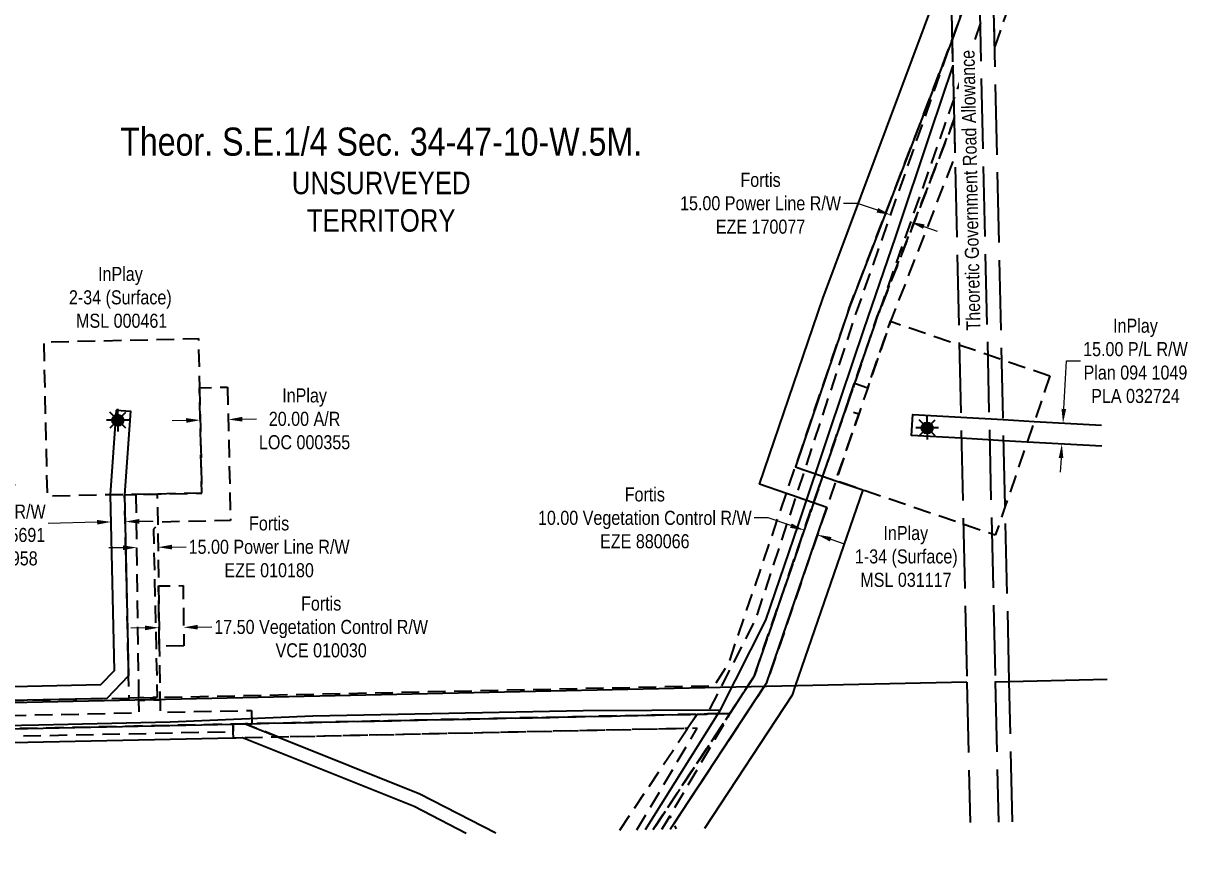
# Model space of a CAD drawing. Extents: x 605914 to 610440, y 5880595 to 5885290.
# Drawn here: x 608685 to 609514, y 5883477 to 5884068 of the extents above; entities that cross this region are included whole.
import ezdxf
from ezdxf.enums import TextEntityAlignment as Align

# ---------------------------------------------------------------- set-up
doc = ezdxf.new("R2010")
doc.units = 0
doc.header["$LTSCALE"] = 5
doc.header["$PDMODE"] = 34
doc.header["$PDSIZE"] = 0.03
for name, pattern in [('foc-ACCESSROAD', [3.75, 2.5, -1.25]), ('foc-FLOWLINE', [3.75, 2.5, -1.25]), ('foc-UNSURVEYED', [12.5, 10, -2.5])]:
    doc.linetypes.add(name, pattern=pattern)
doc.layers.get('Defpoints').update_dxf_attribs({"color": 9})
for name, color, linetype in [('AS-POWER', 104, 'foc-POWER'), ('C-SYMBOL', 7, 'Continuous'), ('F-AR', 190, 'foc-ACCESSROAD'), ('F-EZE', 190, 'foc-FLOWLINE'), ('F-RW', 190, 'Continuous'), ('F-VCE', 190, 'foc-FLOWLINE'), ('F-WS', 190, 'foc-ACCESSROAD'), ('F-WS-S', 8, 'Continuous'), ('L-ROAD-T', 7, 'Continuous'), ('L-SEC', 7, 'Continuous'), ('L-UNS-T', 3, 'Continuous'), ('L-USEC', 7, 'foc-UNSURVEYED')]:
    doc.layers.add(name, color=color, linetype=linetype)
for name, color, linetype, lineweight in [('F-AR-T', 190, 'Continuous', 9), ('F-EZE-T', 190, 'Continuous', 9), ('F-RW-T', 190, 'Continuous', 9), ('F-VCE-T', 190, 'Continuous', 9), ('F-WS-T', 190, 'Continuous', 9)]:
    doc.layers.add(name, color=color, linetype=linetype, lineweight=lineweight)
doc.styles.add('175L', font='ARIALN.TTF', dxfattribs={"height": 20})
doc.styles.add('80CG', font='ARIALN.TTF', dxfattribs={"height": 10})
doc.styles.add('80L', font='ARIALN.TTF', dxfattribs={"height": 10})
doc.styles.add('foc-LtypeFont', font='ARIALN.TTF', dxfattribs={"height": 7.35})
doc.linetypes.add('foc-POWER', pattern='A,6,-1,["P",foc-LtypeFont,S=0.2,R=0,X=-0.625,Y=-0.75],-1.24,4', length=12.24)
doc.dimstyles.new('Compass 5 000', dxfattribs={"dimscale": 5, "dimtxt": 9, "dimasz": 2, "dimexe": 0.2, "dimexo": 0.0625, "dimgap": 0.5, "dimtad": 0, "dimtih": 1, "dimtoh": 1, "dimzin": 0, "dimdsep": 46, "dimtxsty": '80CG', "dimcen": 0.1, "dimse1": 1, "dimse2": 1, "dimclrd": 256, "dimclrt": 256, "dimaunit": 1, "dimadec": 4, "dimazin": 0, "dimtfac": 0.06, "dimtofl": 0, "dimtmove": 0, "dimatfit": 1, "dimfxl": 0.2, "dimtolj": 1, "dimtzin": 0, "dimlwd": -1, "dimarcsym": 0})

# ---------------------------------------------------------------- blocks, each defined once
blk = doc.blocks.new('*D422')
at = {"layer": 'Defpoints', "color": 0, "transparency": 16777216}
for p in [(608765.55, 5883694.28), (608780.54, 5883694.86), (608780.54, 5883694.48)]:
    blk.add_point(p, dxfattribs=at)
at = {"layer": 'F-EZE-T', "transparency": 16777216}
for p, q in [((608755.55, 5883694.53), (608745.55, 5883694.4)), ((608790.54, 5883694.99), (608800.54, 5883695.13))]:
    blk.add_line(p, q, dxfattribs=at)
for points in [[(608755.52, 5883696.19), (608755.57, 5883692.86), (608765.54, 5883694.66)], [(608790.51, 5883696.66), (608790.56, 5883693.33), (608780.54, 5883694.86)]]:
    blk.add_solid(points, dxfattribs=at)
at = {"layer": 'F-EZE-T', "transparency": 16777216, "insert": (608859.68, 5883695.13), "char_height": 10, "attachment_point": 5, "style": '80CG'}
blk.add_mtext('\\A1;Fortis\\P15.00 Power Line R/W\\PEZE 010180', dxfattribs=at)
blk = doc.blocks.new('*D423')
at = {"layer": 'Defpoints', "color": 0, "transparency": 16777216}
for p in [(608747.22, 5883712.89), (608747.43, 5883703.59), (608757.42, 5883703.81)]:
    blk.add_point(p, dxfattribs=at)
at = {"layer": 'F-RW-T', "transparency": 16777216}
for p, q in [((608737.22, 5883712.67), (608702.42, 5883711.89)), ((608767.21, 5883713.33), (608777.21, 5883713.55))]:
    blk.add_line(p, q, dxfattribs=at)
for points in [[(608737.18, 5883714.33), (608737.26, 5883711), (608747.22, 5883712.89)], [(608767.17, 5883715), (608767.25, 5883711.66), (608757.21, 5883713.11)]]:
    blk.add_solid(points, dxfattribs=at)
at = {"layer": 'F-RW-T', "transparency": 16777216, "insert": (608663.33, 5883711.89), "char_height": 10, "attachment_point": 5, "style": '80CG'}
blk.add_mtext('\\A1;InPlay\\P10.00 P/L R/W\\PPlan 012 5691\\PPLA 000958', dxfattribs=at)
blk = doc.blocks.new('*D424')
at = {"layer": 'Defpoints', "color": 0, "transparency": 16777216}
for p in [(609301.66, 5883929.79), (609302.24, 5883931.44), (609315.83, 5883924.81)]:
    blk.add_point(p, dxfattribs=at)
at = {"layer": 'F-EZE-T', "transparency": 16777216}
for p, q in [((609278.72, 5883939.7), (609268.72, 5883939.7)), ((609292.81, 5883934.75), (609278.72, 5883939.7)), ((609325.85, 5883923.14), (609335.28, 5883919.83))]:
    blk.add_line(p, q, dxfattribs=at)
for points in [[(609293.36, 5883936.32), (609292.25, 5883933.18), (609302.24, 5883931.44)], [(609326.4, 5883924.72), (609325.3, 5883921.57), (609316.41, 5883926.46)]]:
    blk.add_solid(points, dxfattribs=at)
at = {"layer": 'F-EZE-T', "transparency": 16777216, "insert": (609209.58, 5883939.7), "char_height": 10, "attachment_point": 5, "style": '80CG'}
blk.add_mtext('\\A1;Fortis\\P15.00 Power Line R/W\\PEZE 170077', dxfattribs=at)
blk = doc.blocks.new('*D425')
at = {"layer": 'Defpoints', "color": 0, "transparency": 16777216}
for p in [(609240.65, 5883707.01), (609241.38, 5883709.13), (609250.82, 5883705.9)]:
    blk.add_point(p, dxfattribs=at)
at = {"layer": 'F-EZE-T', "transparency": 16777216}
for p, q in [((609215.13, 5883715.75), (609205.13, 5883715.75)), ((609231.19, 5883710.25), (609215.13, 5883715.75)), ((609259.56, 5883700.53), (609269.02, 5883697.29))]:
    blk.add_line(p, q, dxfattribs=at)
for points in [[(609231.73, 5883711.82), (609230.65, 5883708.67), (609240.65, 5883707.01)], [(609260.1, 5883702.11), (609259.02, 5883698.96), (609250.1, 5883703.77)]]:
    blk.add_solid(points, dxfattribs=at)
at = {"layer": 'F-EZE-T', "transparency": 16777216, "insert": (609127.19, 5883715.75), "char_height": 10, "attachment_point": 5, "style": '80CG'}
blk.add_mtext('\\A1;Fortis\\P10.00 Vegetation Control R/W\\PEZE 880066', dxfattribs=at)
blk = doc.blocks.new('*D426')
at = {"layer": 'Defpoints', "color": 0, "transparency": 16777216}
for p in [(608810.6, 5883785.8), (608830.58, 5883786.24), (608830.59, 5883785.79)]:
    blk.add_point(p, dxfattribs=at)
at = {"layer": 'F-AR-T', "transparency": 16777216}
for p, q in [((608800.61, 5883785.13), (608790.61, 5883784.91)), ((608840.59, 5883786.01), (608850.59, 5883786.23))]:
    blk.add_line(p, q, dxfattribs=at)
for points in [[(608800.57, 5883786.79), (608800.64, 5883783.46), (608810.61, 5883785.35)], [(608840.55, 5883787.68), (608840.63, 5883784.35), (608830.59, 5883785.79)]]:
    blk.add_solid(points, dxfattribs=at)
at = {"layer": 'F-AR-T', "transparency": 16777216, "insert": (608884.92, 5883786.23), "char_height": 10, "attachment_point": 5, "style": '80CG'}
blk.add_mtext('\\A1;InPlay\\P20.00 A/R\\PLOC 000355', dxfattribs=at)
blk = doc.blocks.new('*D428')
at = {"layer": 'Defpoints', "color": 0, "transparency": 16777216}
for p in [(609423.74, 5883783.42), (609424.97, 5883783.35), (609422.89, 5883768.45)]:
    blk.add_point(p, dxfattribs=at)
at = {"layer": 'F-VCE-T', "transparency": 16777216}
for p, q in [((609425.53, 5883793.34), (609427.46, 5883827.51)), ((609427.46, 5883827.51), (609437.46, 5883827.51)), ((609423.56, 5883758.4), (609423, 5883748.41))]:
    blk.add_line(p, q, dxfattribs=at)
for points in [[(609423.87, 5883793.43), (609427.2, 5883793.24), (609424.97, 5883783.35)], [(609421.9, 5883758.49), (609425.22, 5883758.3), (609424.12, 5883768.38)]]:
    blk.add_solid(points, dxfattribs=at)
at = {"layer": 'F-VCE-T', "transparency": 16777216, "insert": (609476.55, 5883827.51), "char_height": 10, "attachment_point": 5, "style": '80CG'}
blk.add_mtext('\\A1;InPlay\\P15.00 P/L R/W\\PPlan 094 1049\\PPLA 032724', dxfattribs=at)
blk = doc.blocks.new('*D433')
at = {"layer": 'Defpoints', "color": 0, "transparency": 16777216}
for p in [(608781.14, 5883649.84), (608798.64, 5883650.08), (608798.81, 5883637.83)]:
    blk.add_point(p, dxfattribs=at)
at = {"layer": 'F-VCE-T', "transparency": 16777216}
for p, q in [((608771.3, 5883637.47), (608761.3, 5883637.33)), ((608808.81, 5883637.97), (608818.81, 5883638.1))]:
    blk.add_line(p, q, dxfattribs=at)
for points in [[(608771.28, 5883639.13), (608771.32, 5883635.8), (608781.3, 5883637.6)], [(608808.78, 5883639.63), (608808.83, 5883636.3), (608798.81, 5883637.83)]]:
    blk.add_solid(points, dxfattribs=at)
at = {"layer": 'F-VCE-T', "transparency": 16777216, "insert": (608896.74, 5883638.1), "char_height": 10, "attachment_point": 5, "style": '80CG'}
blk.add_mtext('\\A1;Fortis\\P17.50 Vegetation Control R/W\\PVCE 010030', dxfattribs=at)
blk = doc.blocks.new('GAS')
h = blk.add_hatch(color=255)
h.dxf.hatch_style = 1
edge = h.paths.add_edge_path()
edge.add_arc((0, 0), 0.9, 0, 360)
for p, q in [((-0.81, 0), (-1.62, 0)), ((-0.57, 0.57), (-1.14, 1.14)), ((0, 0.81), (0, 1.62)), ((0.57, 0.57), (1.14, 1.14)), ((1.62, 0), (0.81, 0)), ((-0.57, -0.57), (-1.14, -1.14)), ((0, -0.81), (0, -1.62)), ((1.14, -1.14), (0.57, -0.57))]:
    blk.add_line(p, q)
blk.add_circle((0, 0), 0.8)

msp = doc.modelspace()

# ---------------------------------------------------------------- linework, layer by layer
at = {"layer": 'AS-POWER', "flags": 128}
msp.add_lwpolyline([(607747.244, 5883549.557), (607840.568, 5883551.198), (607939.966, 5883552.901), (608021.322, 5883554.034), (608105.668, 5883556.021), (608181.778, 5883557.44), (608260.88, 5883559.424), (608329.606, 5883560.276), (608404.074, 5883561.991), (608500.064, 5883563.694), (608596.774, 5883566.537), (608695.604, 5883568.523), (608789.322, 5883570.51), (608890.734, 5883574.883), (608987.753, 5883576.856), (609083.355, 5883578.653), (609181.028, 5883579.197)], dxfattribs=at)
at = {"layer": 'F-AR', "flags": 128}
for points in [[(609205.06, 5883603.083), (609200.059, 5883595.367), (609187.827, 5883576.509), (609171.778, 5883576.167), (609164.407, 5883576.01), (608847.314, 5883569.27), (608842.653, 5883569.17), (608834.071, 5883568.983), (608552.151, 5883563.044), (608420.755, 5883560.275), (608410.751, 5883560.064), (608395.762, 5883559.749), (608351.489, 5883558.818), (608351.089, 5883558.809), (608313.947, 5883558.027), (608304.16, 5883557.821), (608289.006, 5883557.502), (608258.23, 5883556.854), (608238.232, 5883556.432), (608210.37, 5883555.846), (608190.382, 5883555.425), (607747.322, 5883546.118), (607747.1, 5883556.03), (607746.92, 5883564.059), (607746.872, 5883566.243), (607826.168, 5883567.902), (607913.398, 5883569.73), (607931.883, 5883570.114), (607936.852, 5883570.218), (607946.855, 5883570.434), (608290.057, 5883577.594), (608305.326, 5883577.915), (608314.96, 5883578.114), (608328.405, 5883578.396), (608334.966, 5883578.532), (608343.4, 5883578.711), (608348.296, 5883578.813), (608358.36, 5883579.023), (608395.281, 5883579.794), (608410.27, 5883580.108), (608420.274, 5883580.318), (608551.697, 5883583.067), (608744.233, 5883587.205), (608759.999, 5883587.542), (608766.966, 5883587.69), (608779.987, 5883587.968), (608781.958, 5883588.01), (609176.739, 5883596.411), (609186.862, 5883612.02), (609227.976, 5883733.12), (609234.405, 5883752.056), (609272.98, 5883865.681), (609346.024, 5884056.065), (609347.003, 5884013.501), (609347.337, 5883999.036), (609292.731, 5883859.076), (609276.507, 5883811.701), (609270.03, 5883792.786), (609253.807, 5883745.416), (609247.327, 5883726.496), (609205.06, 5883603.083)], [(608830.082, 5883808.862), (608832.182, 5883713.921), (608782.221, 5883712.817), (608780.325, 5883710.835), (608777.329, 5883707.705), (608779.987, 5883587.968), (608766.966, 5883587.69), (608759.999, 5883587.542), (608759.648, 5883603.339), (608756.787, 5883732.209), (608765.043, 5883732.434), (608780.033, 5883732.766), (608811.753, 5883733.467), (608810.095, 5883808.418), (608830.082, 5883808.862)]]:
    msp.add_lwpolyline(points, close=True, dxfattribs=at)
at = {"layer": 'F-EZE', "flags": 128}
for points in [[(609413.512, 5884205.716), (609406.625, 5884185.477), (609400.627, 5884185.391), (609398.026, 5884160.204), (609381.827, 5884112.589), (609375.32, 5884094.071), (609347.003, 5884013.501), (609292.731, 5883859.076), (609276.507, 5883811.701), (609270.03, 5883792.786), (609253.807, 5883745.416), (609247.327, 5883726.496), (609205.06, 5883603.083), (609200.059, 5883595.367), (609187.827, 5883576.509), (609171.778, 5883576.167), (609181.377, 5883594.964), (609206.373, 5883643.93), (609234.857, 5883730.765), (609241.09, 5883749.768), (609278.635, 5883864.236), (609346.024, 5884056.065), (609368.076, 5884118.851), (609374.338, 5884136.717), (609375.775, 5884141.004), (609390.678, 5884185.159), (609397.583, 5884205.456), (609399.172, 5884210.125), (609403.244, 5884208.735), (609402.711, 5884205.576), (609412.865, 5884205.713), (609413.512, 5884205.716)], [(609406.625, 5884185.477), (609410.7, 5884185.536), (609405.403, 5884134.223), (609376.303, 5884051.34), (609375.651, 5884079.685), (609395.571, 5884136.424), (609398.026, 5884160.204), (609400.627, 5884185.391), (609406.625, 5884185.477)], [(608781.958, 5883588.01), (608781.98, 5883586.354), (608766.988, 5883586.032), (608766.966, 5883587.69), (608765.043, 5883732.434), (608780.033, 5883732.766), (608780.325, 5883710.835), (608780.903, 5883667.298), (608781.474, 5883624.379), (608781.958, 5883588.01)], [(608847.314, 5883569.27), (609164.407, 5883576.01), (609157.647, 5883565.858), (608866.385, 5883559.674), (608842.651, 5883569.17), (608847.314, 5883569.27)]]:
    msp.add_lwpolyline(points, close=True, dxfattribs=at)
for points in [[(609133.166, 5883493.953), (609187.827, 5883576.509), (609200.059, 5883595.367), (609205.06, 5883603.083), (609247.327, 5883726.496), (609253.807, 5883745.416), (609270.03, 5883792.786), (609276.507, 5883811.701), (609292.731, 5883859.076), (609347.337, 5883999.035), (609347.934, 5883973.074), (609302.129, 5883855.759), (609285.941, 5883808.473), (609279.466, 5883789.558), (609263.256, 5883742.201), (609256.771, 5883723.265), (609214.105, 5883598.642), (609212.122, 5883595.628), (609147.758, 5883497.882), (609145.343, 5883494.215)], [(608335.523, 5883476.762), (608326.069, 5883548.214), (608325.573, 5883551.966), (608303.794, 5883551.517), (608288.677, 5883551.205), (608272.483, 5883550.872), (608258.372, 5883550.554), (608257.479, 5883550.533), (608238.373, 5883550.177), (608210.506, 5883549.657), (608199.087, 5883549.372), (608190.52, 5883549.168), (608155.861, 5883548.529), (607747.435, 5883541.04), (607747.322, 5883546.118), (607747.1, 5883556.03), (608289.466, 5883566.284), (608304.668, 5883566.572), (608314.389, 5883566.757), (608327.862, 5883567.011), (608328.347, 5883576.578), (608328.405, 5883578.396), (608328.942, 5883588.308), (608337.819, 5883763.375), (608343.697, 5883763.077), (608344.348, 5883763.044), (608352.794, 5883762.616), (608346.691, 5883643.134), (608343.907, 5883588.628), (608343.4, 5883578.711), (608343.308, 5883576.901), (608342.869, 5883568.302), (608395.53, 5883569.386), (608410.52, 5883569.695), (608420.524, 5883569.901), (608551.934, 5883572.608), (608767.108, 5883577.04), (608766.988, 5883586.032), (608781.98, 5883586.354), (608782.099, 5883577.35), (608847.12, 5883578.689), (608847.314, 5883569.27), (608842.653, 5883569.17), (608834.071, 5883568.983), (608834.186, 5883563.426), (608552.274, 5883557.618), (608420.883, 5883554.911), (608410.88, 5883554.705), (608395.89, 5883554.396), (608352.265, 5883553.498), (608340.633, 5883553.259), (608341.254, 5883548.535), (608350.659, 5883477.088)], [(609121.488, 5883493.701), (609129.159, 5883506.231), (609164.503, 5883565.985), (609157.646, 5883565.855), (608866.386, 5883559.672), (608840.833, 5883559.084), (608834.28, 5883558.944), (608834.186, 5883563.426), (608834.071, 5883568.983), (608842.653, 5883569.17), (608847.314, 5883569.27), (609164.407, 5883576.01), (609171.778, 5883576.167), (609187.827, 5883576.509), (609144.972, 5883503.544), (609142.047, 5883498.603), (609139.287, 5883494.085)], [(609139.287, 5883494.085), (609142.047, 5883498.603), (609144.972, 5883503.544), (609147.758, 5883497.882), (609149.519, 5883494.305)]]:
    msp.add_lwpolyline(points, dxfattribs=at)
at = {"layer": 'F-RW'}
for points in [[(609368.076, 5884118.851), (609346.024, 5884056.065), (609272.98, 5883865.681), (609234.405, 5883752.056), (609239.607, 5883750.276), (609241.09, 5883749.768), (609253.807, 5883745.416), (609263.257, 5883742.199), (609282.419, 5883735.645), (609234.357, 5883596.108), (609232.131, 5883589.648), (609169.641, 5883494.739)], [(609145.343, 5883494.215), (609147.758, 5883497.882), (609212.122, 5883595.628), (609214.105, 5883598.642), (609256.771, 5883723.265), (609247.327, 5883726.496), (609234.857, 5883730.765), (609233.128, 5883731.357), (609227.976, 5883733.12), (609208.754, 5883739.698), (609254.003, 5883872.029), (609344.672, 5884114.785)], [(608551.472, 5883592.996), (608739.891, 5883597.062), (608749.564, 5883607.249), (608746.789, 5883732.256), (608751.074, 5883792.46), (608761.046, 5883791.759), (608756.787, 5883732.209), (608759.648, 5883603.339), (608759.648, 5883603.339), (608744.233, 5883587.205), (608551.697, 5883583.067)], [(609452.669, 5883766.771), (609399.48, 5883769.774), (609382.763, 5883770.718), (609352.553, 5883772.424), (609317.137, 5883774.423), (609317.981, 5883789.394), (609352.207, 5883787.462), (609382.417, 5883785.757), (609404.525, 5883784.509), (609452.323, 5883781.81)], [(608552.151, 5883563.044), (608834.071, 5883568.983), (608842.653, 5883569.17), (608866.386, 5883559.672), (608967.007, 5883519.409), (609021.081, 5883491.537)], [(609000.021, 5883491.083), (608962.943, 5883510.194), (608840.833, 5883559.084), (608834.28, 5883558.944), (608552.38, 5883552.981), (608420.996, 5883550.213), (608410.993, 5883550.002), (608396.003, 5883549.686), (608352.953, 5883548.78), (608341.254, 5883548.535), (608326.069, 5883548.214), (608322.531, 5883548.14), (608323.526, 5883541.319), (608332.946, 5883476.706)]]:
    msp.add_lwpolyline(points, dxfattribs=at)
at = {"layer": 'F-VCE', "flags": 128}
msp.add_lwpolyline([(608798.983, 5883624.612), (608781.474, 5883624.379), (608780.903, 5883667.298), (608798.412, 5883667.531), (608798.983, 5883624.612)], close=True, dxfattribs=at)
at = {"layer": 'F-WS', "flags": 128}
for points in [[(609415.616, 5883816.906), (609404.525, 5883784.509), (609399.48, 5883769.774), (609383.837, 5883724.08), (609376.763, 5883703.42), (609353.961, 5883711.226), (609282.419, 5883735.645), (609263.257, 5883742.199), (609279.466, 5883789.558), (609270.03, 5883792.786), (609276.507, 5883811.701), (609285.941, 5883808.473), (609302.129, 5883855.759), (609351.02, 5883839.021), (609381.43, 5883828.61), (609415.616, 5883816.906)], [(608810.095, 5883808.418), (608811.753, 5883733.467), (608780.033, 5883732.766), (608765.043, 5883732.434), (608756.787, 5883732.209), (608746.789, 5883732.256), (608701.823, 5883731.035), (608699.392, 5883840.964), (608809.321, 5883843.396), (608810.095, 5883808.418)]]:
    msp.add_lwpolyline(points, close=True, dxfattribs=at)
msp.add_lwpolyline([(609109.42, 5883493.441), (609157.646, 5883565.855), (609164.407, 5883576.01), (609171.778, 5883576.167), (609187.827, 5883576.509), (609133.165, 5883493.953)], dxfattribs=at)
at = {"layer": 'L-SEC'}
for p, q in [((609356.55, 5883598.75), (608551.735, 5883581.406)), ((609376.655, 5883599.175), (609456.488, 5883600.858))]:
    msp.add_line(p, q, dxfattribs=at)
at = {"layer": 'L-USEC'}
for p, q in [((609338.04, 5884402.896), (609356.55, 5883598.75)), ((609358.143, 5884403.359), (609376.655, 5883599.175)), ((609386.706, 5883599.387), (609368.196, 5884403.532)), ((609356.55, 5883598.75), (609358.851, 5883498.817)), ((609376.654, 5883599.213), (609378.955, 5883499.25)), ((609389.006, 5883499.467), (609386.706, 5883599.387))]:
    msp.add_line(p, q, dxfattribs=at)

# ---------------------------------------------------------------- block references
at = {"layer": 'F-WS-S', "xscale": 4.997984999999959, "yscale": 4.997984999999959, "zscale": 4.997984999999959}
for p in [(608751.923, 5883785.265), (609328.197, 5883779.779)]:
    msp.add_blockref('GAS', p, dxfattribs=at)

# ---------------------------------------------------------------- texts
at = {"layer": 'C-SYMBOL', "color": 3, "style": '175L'}
msp.add_text('Theor. S.E.1/4 Sec. 34-47-10-W.5M.', height=19.99194, dxfattribs=at).set_placement((608939.469, 5883967.65), align=Align.BOTTOM_CENTER)
at = {"layer": 'F-WS-T', "char_height": 9.99597, "attachment_point": 1, "style": '175L'}
for s, insert in [('\\pi20.98;InPlay\\P\\pi0.21037;2-34 (Surface)\\P\\pi5.314;MSL 000461', (608716.916, 5883894.454)), ('\\pi20.98;InPlay\\P\\pi0.6638;1-34 (Surface)\\P\\pi4.5265;MSL 031117', (609276.12, 5883710.007))]:
    msp.add_mtext_dynamic_manual_height_columns(s, width=72.59491, gutter_width=99.96, heights=[0], dxfattribs=dict(at, insert=insert))
at = {"layer": 'L-UNS-T', "color": 3, "insert": (608939.469, 5883940.744), "char_height": 16, "attachment_point": 5, "style": '80L'}
msp.add_mtext_dynamic_manual_height_columns('UNSURVEYED TERRITORY', width=126.41427, gutter_width=47.5, heights=[0], dxfattribs=at)

# ---------------------------------------------------------------- dimensions: what is measured, and where the dimension line sits
at = {"layer": 'F-AR-T'}
dim = msp.add_aligned_dim(p1=(608810.595, 5883785.801), p2=(608830.582, 5883786.243), distance=-0.451, text='InPlay\\P20.00 A/R\\PLOC 000355', dimstyle='Compass 5 000', dxfattribs=at)
dim.commit()
dim.dimension.update_dxf_attribs({"geometry": '*D426', "text_midpoint": (608884.922, 5883786.234)})
at = {"layer": 'F-EZE-T'}
for base, p1, p2, angle, text, picture, middle in [((609302.242, 5883931.437), (609315.835, 5883924.813), (609301.664, 5883929.791), 160.643755, 'Fortis\\P15.00 Power Line R/W\\PEZE 170077', '*D424', (609209.578, 5883939.701)), ((609240.652, 5883707.007), (609250.824, 5883705.895), (609241.379, 5883709.13), 161.09424, 'Fortis\\P10.00 Vegetation Control R/W\\PEZE 880066', '*D425', (609127.193, 5883715.75))]:
    dim = msp.add_linear_dim(base=base, p1=p1, p2=p2, angle=angle, text=text, dimstyle='Compass 5 000', dxfattribs=at)
    dim.commit()
    dim.dimension.update_dxf_attribs({"geometry": picture, "text_midpoint": middle, "dimtype": 161})
dim = msp.add_aligned_dim(p1=(608765.549, 5883694.285), p2=(608780.542, 5883694.484), distance=0.376, text='Fortis\\P15.00 Power Line R/W\\PEZE 010180', dimstyle='Compass 5 000', dxfattribs=at)
dim.commit()
dim.dimension.update_dxf_attribs({"geometry": '*D422', "text_midpoint": (608859.676, 5883695.126)})
at = {"layer": 'F-RW-T'}
dim = msp.add_linear_dim(base=(608747.219, 5883712.887), p1=(608757.418, 5883703.808), p2=(608747.426, 5883703.586), angle=181.271285, text='InPlay\\P10.00 P/L R/W\\PPlan 012 5691\\PPLA 000958', dimstyle='Compass 5 000', dxfattribs=at)
dim.commit()
dim.dimension.update_dxf_attribs({"geometry": '*D423', "text_midpoint": (608663.332, 5883711.893), "dimtype": 161})
at = {"layer": 'F-VCE-T'}
for base, p1, p2, angle, text, picture, middle in [((609424.97, 5883783.355), (609422.895, 5883768.452), (609423.74, 5883783.424), 86.768819, 'InPlay\\P15.00 P/L R/W\\PPlan 094 1049\\PPLA 032724', '*D428', (609476.548, 5883827.51)), ((608798.807, 5883637.832), (608781.136, 5883649.844), (608798.644, 5883650.077), 0.762248, 'Fortis\\P17.50 Vegetation Control R/W\\PVCE 010030', '*D433', (608896.738, 5883638.098))]:
    dim = msp.add_linear_dim(base=base, p1=p1, p2=p2, angle=angle, text=text, dimstyle='Compass 5 000', dxfattribs=at)
    dim.commit()
    dim.dimension.update_dxf_attribs({"geometry": picture, "text_midpoint": middle, "dimtype": 161})

# ---------------------------------------------------------------- next in the draw order: texts
at = {"layer": 'L-ROAD-T', "insert": (609354.081, 5883948.9), "char_height": 9.99597, "width": 201.31432, "attachment_point": 2, "rotation": 91.240896, "style": '80L', "bg_fill": 3, "box_fill_scale": 1.15, "bg_fill_color": 256, "bg_fill_true_color": 256, "bg_fill_transparency": 0}
msp.add_mtext('Theoretic Government Road Allowance', dxfattribs=at)

# ---------------------------------------------------------------- next in the draw order: linework, layer by layer
at = {"layer": 'AS-POWER', "flags": 128}
msp.add_lwpolyline([(609127.761, 5883493.836), (609181.028, 5883579.197), (609213.362, 5883642.964), (609236.705, 5883710.998), (609258.973, 5883777.816), (609283.221, 5883849.681), (609306.028, 5883916.15), (609330.818, 5883990.519), (609346.458, 5884037.195)], dxfattribs=at)

doc.saveas('drawing.dxf')
